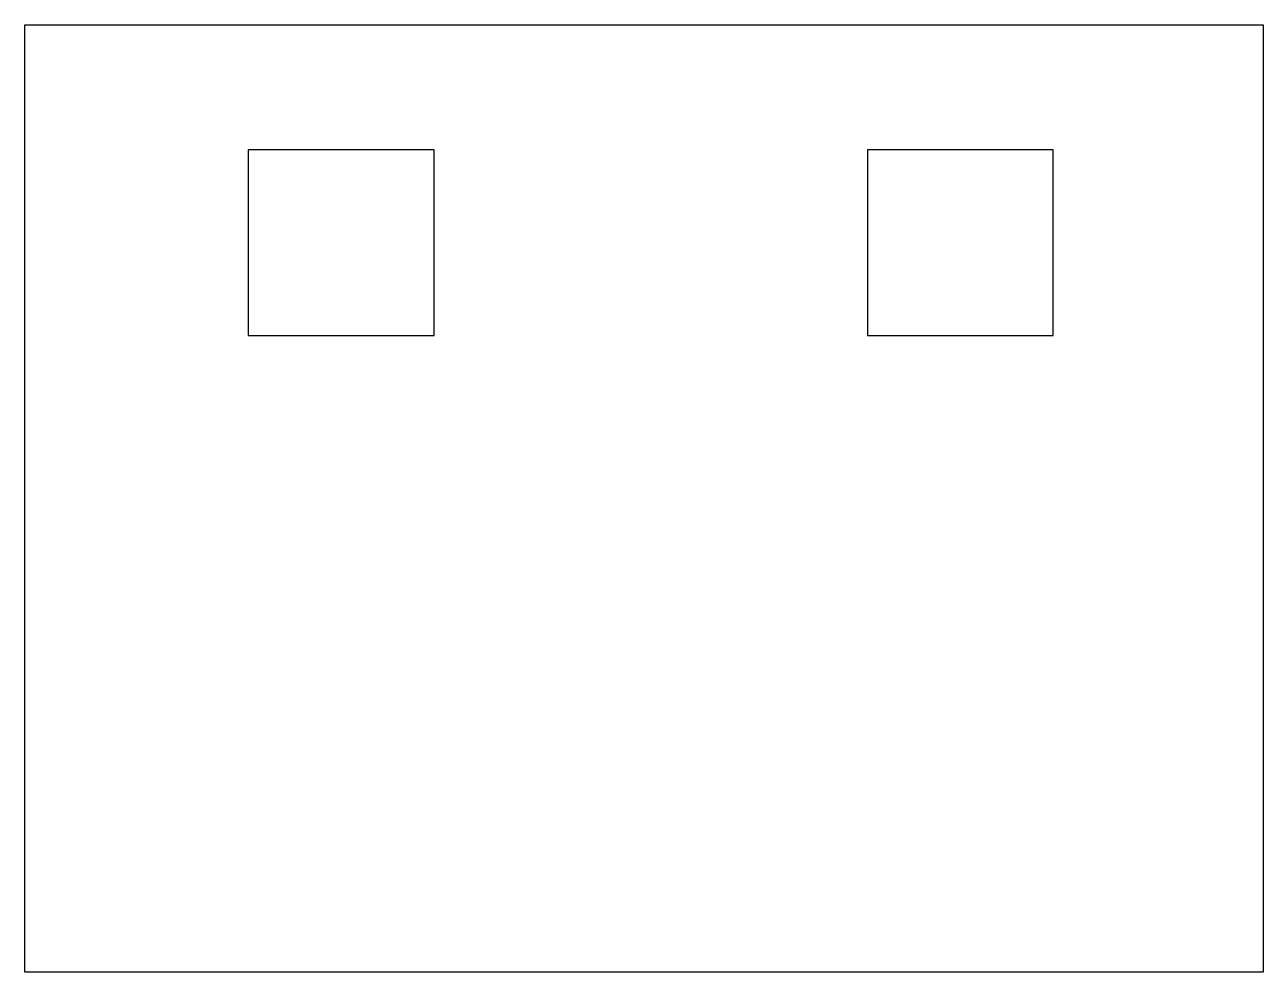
# Model space of a CAD drawing. Header units: millimetres. Extents: x -288 to -88, y 82 to 235.
import ezdxf

# ---------------------------------------------------------------- set-up
doc = ezdxf.new("R2010")
doc.units = ezdxf.units.MM
doc.layers.get('0').update_dxf_attribs({"lineweight": 25, "true_color": 0xffffff})

msp = doc.modelspace()

# ---------------------------------------------------------------- linework, layer by layer
at = {"flags": 128}
for points in [[(-288, 82), (-288, 235), (-251.9, 235), (-221.9, 235), (-151.9, 235), (-121.9, 235), (-88, 235), (-88, 82), (-121.9, 82), (-151.9, 82), (-221.9, 82), (-251.9, 82), (-288, 82)], [(-221.9, 214.8), (-251.9, 214.8), (-251.9, 184.8), (-221.9, 184.8), (-221.9, 214.8)], [(-121.9, 214.8), (-151.9, 214.8), (-151.9, 184.8), (-121.9, 184.8), (-121.9, 214.8)]]:
    msp.add_lwpolyline(points, dxfattribs=at)

doc.saveas('drawing.dxf')
